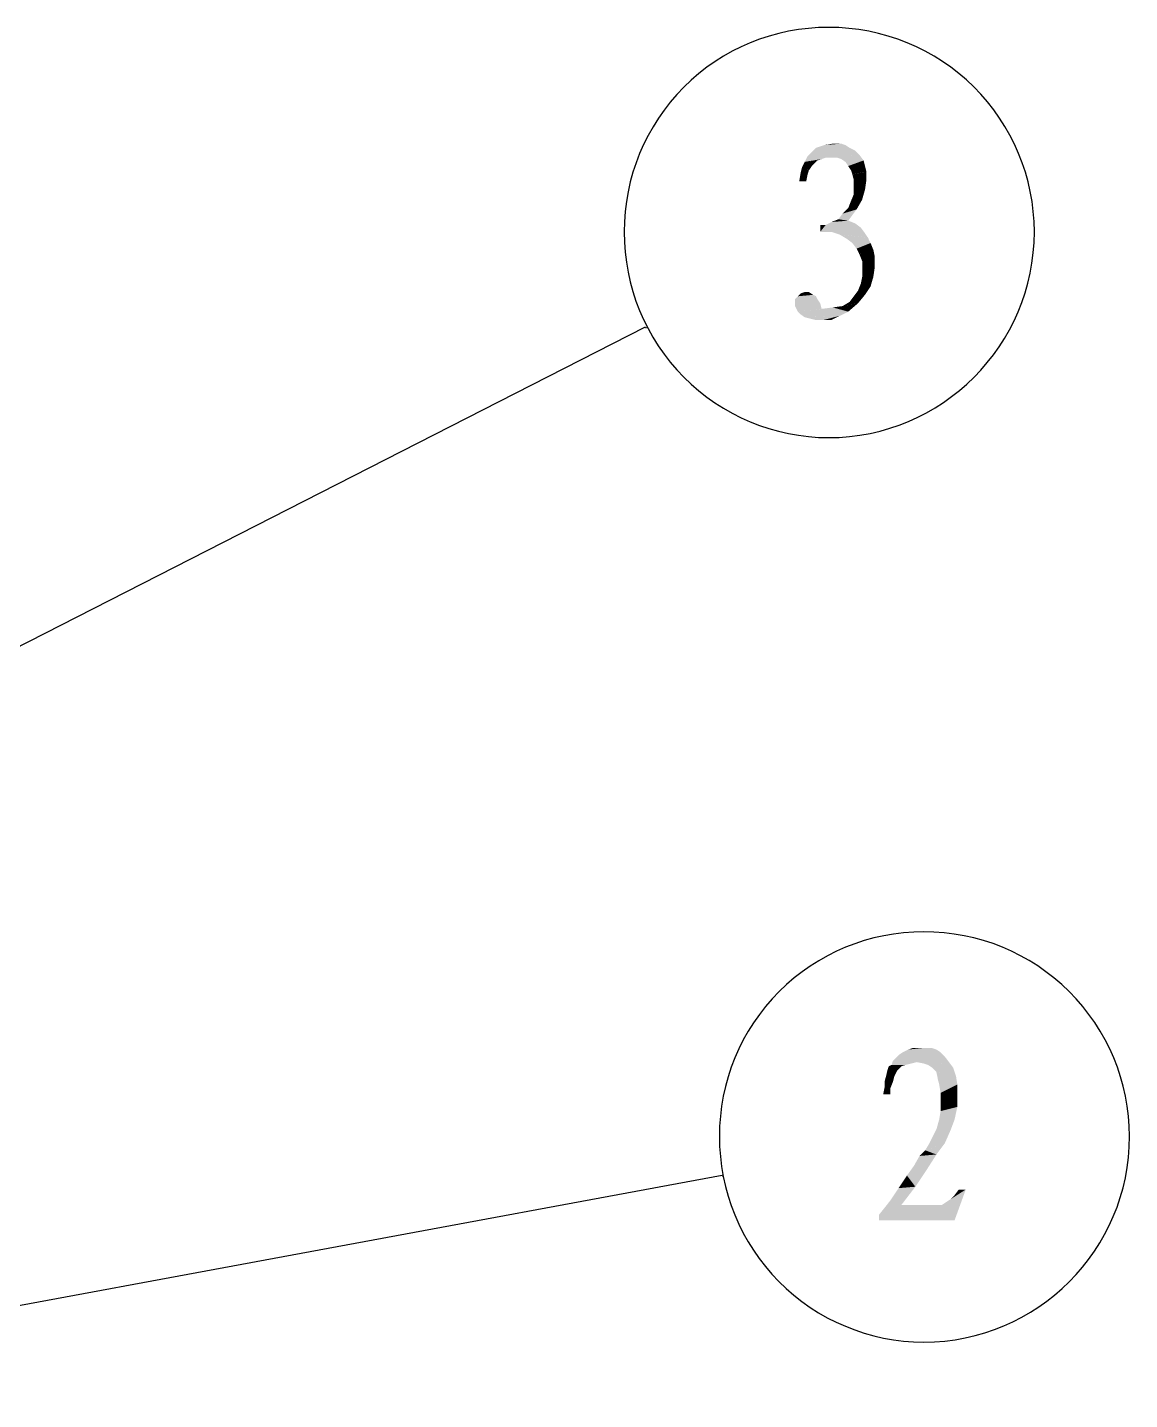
# Model space of a CAD drawing. Header units: millimetres. Extents: x 67 to 592, y -195 to 280.
# Drawn here: x 275.63 to 297.85, y -127.74 to -100.08 of the extents above; entities that cross this region are included whole.
import ezdxf

# ---------------------------------------------------------------- set-up
doc = ezdxf.new("R2010")
doc.units = ezdxf.units.MM
doc.layers.add('PDF_图层 1', color=7, linetype='Continuous', true_color=0x231f20)

msp = doc.modelspace()

# ---------------------------------------------------------------- linework, layer by layer
at = {"layer": 'PDF_图层 1', "color": 7, "lineweight": -3}
for points in [[(291.783, -108.348, 0.413204), (295.931, -104.2, 0.414629), (291.783, -100.08, 0.416139), (287.663, -104.2, 0.414696)], [(293.702, -126.579, 0.413246), (297.85, -122.43, 0.414653), (293.702, -118.31, 0.416139), (289.582, -122.43, 0.414714)]]:
    msp.add_lwpolyline(points, format="xyb", close=True, dxfattribs=at)
for points in [[(288.086, -106.119), (264.522, -118.141)], [(289.638, -123.22), (265.256, -127.736)]]:
    msp.add_lwpolyline(points, dxfattribs=at)
at = {"layer": 'PDF_图层 1', "color": 7, "transparency": 33554559}
for points in [[(292.404, -102.648), (291.359, -102.677), (291.444, -102.592)], [(292.206, -102.507), (292.319, -102.563), (291.444, -102.592)], [(292.206, -102.507), (291.444, -102.592), (291.529, -102.507)], [(291.444, -102.592), (292.318, -102.563), (292.404, -102.648)], [(291.529, -102.507), (291.613, -102.479), (292.121, -102.451)], [(291.529, -102.507), (292.121, -102.451), (292.205, -102.507)], [(292.121, -102.451), (291.613, -102.479), (291.698, -102.451)], [(291.698, -102.451), (292.037, -102.422), (292.121, -102.451)], [(292.037, -102.423), (291.698, -102.451), (291.867, -102.423)], [(291.5, -102.818), (291.246, -102.903), (291.303, -102.789)], [(291.5, -102.818), (291.444, -102.874), (291.246, -102.903)], [(291.246, -102.903), (291.444, -102.874), (291.388, -102.958)], [(291.726, -102.705), (291.303, -102.79), (291.359, -102.676)], [(291.726, -102.705), (291.641, -102.733), (291.303, -102.79)], [(291.642, -102.733), (291.556, -102.761), (291.303, -102.789)], [(291.303, -102.79), (291.557, -102.761), (291.5, -102.818)], [(291.726, -102.705), (291.359, -102.676), (292.403, -102.648)], [(291.839, -102.705), (291.726, -102.705), (292.404, -102.648)], [(291.952, -102.705), (291.839, -102.705), (292.404, -102.648)], [(292.037, -102.733), (291.951, -102.704), (292.403, -102.648)], [(292.037, -102.733), (292.403, -102.648), (292.488, -102.761)], [(292.488, -102.761), (292.121, -102.79), (292.037, -102.733)], [(292.178, -102.874), (292.121, -102.789), (292.488, -102.761)], [(292.516, -102.874), (292.234, -102.959), (292.177, -102.874)], [(292.178, -102.874), (292.488, -102.761), (292.516, -102.874)], [(292.234, -102.959), (292.516, -102.874), (292.545, -102.987)], [(291.359, -103.044), (291.19, -103.185), (291.218, -103.015)], [(291.19, -103.185), (291.359, -103.043), (291.331, -103.185)], [(291.388, -102.959), (291.218, -103.015), (291.246, -102.902)], [(291.218, -103.015), (291.387, -102.959), (291.359, -103.044)], [(292.545, -102.987), (292.262, -103.043), (292.234, -102.958)], [(292.291, -103.156), (292.262, -103.044), (292.545, -102.987)], [(292.291, -103.156), (292.545, -102.987), (292.545, -103.156)], [(292.545, -103.156), (292.291, -103.298), (292.291, -103.156)], [(292.291, -103.298), (292.545, -103.156), (292.516, -103.354)], [(292.516, -103.354), (292.291, -103.439), (292.291, -103.298)], [(292.291, -103.439), (292.516, -103.353), (292.459, -103.551)], [(292.178, -103.721), (292.234, -103.579), (292.46, -103.552)], [(292.178, -103.721), (292.46, -103.552), (292.347, -103.749)], [(292.46, -103.552), (292.234, -103.58), (292.291, -103.439)], [(292.178, -103.975), (291.839, -104.003), (291.98, -103.946)], [(291.839, -104.003), (292.178, -103.974), (292.319, -104.031)], [(291.98, -103.947), (292.065, -103.834), (292.347, -103.749)], [(291.98, -103.947), (292.347, -103.749), (292.178, -103.975)], [(292.347, -103.749), (292.064, -103.834), (292.178, -103.72)], [(291.726, -104.059), (292.432, -104.115), (291.613, -104.201)], [(291.726, -104.059), (291.613, -104.201), (291.613, -104.059)], [(291.839, -104.2), (291.613, -104.2), (292.432, -104.115)], [(292.319, -104.031), (291.726, -104.06), (291.839, -104.003)], [(291.726, -104.059), (292.319, -104.031), (292.432, -104.115)], [(291.839, -104.2), (292.432, -104.115), (292.516, -104.229)], [(292.516, -104.229), (292.008, -104.257), (291.839, -104.2)], [(292.008, -104.257), (292.516, -104.228), (292.572, -104.313)], [(292.573, -104.314), (292.15, -104.342), (292.008, -104.257)], [(292.262, -104.426), (292.149, -104.341), (292.573, -104.313)], [(292.262, -104.426), (292.573, -104.313), (292.629, -104.426)], [(292.629, -104.426), (292.347, -104.539), (292.262, -104.426)], [(292.347, -104.539), (292.629, -104.426), (292.686, -104.567)], [(292.686, -104.567), (292.403, -104.652), (292.347, -104.539)], [(292.404, -104.652), (292.686, -104.567), (292.714, -104.708)], [(292.714, -104.708), (292.46, -104.793), (292.404, -104.652)], [(292.46, -104.793), (292.714, -104.708), (292.714, -104.906)], [(292.714, -104.906), (292.46, -104.934), (292.46, -104.793)], [(292.46, -105.104), (292.46, -104.934), (292.714, -104.906)], [(292.46, -105.104), (292.714, -104.906), (292.685, -105.104)], [(292.629, -105.301), (292.375, -105.386), (292.432, -105.245)], [(292.375, -105.386), (292.629, -105.301), (292.516, -105.471)], [(292.432, -105.245), (292.686, -105.103), (292.629, -105.301)], [(292.686, -105.104), (292.432, -105.245), (292.46, -105.104)], [(291.529, -105.498), (291.105, -105.555), (291.162, -105.498)], [(291.105, -105.555), (291.528, -105.499), (291.557, -105.555)], [(291.557, -105.555), (291.613, -105.64), (291.105, -105.668)], [(291.557, -105.555), (291.105, -105.668), (291.105, -105.555)], [(291.105, -105.696), (291.105, -105.668), (291.613, -105.64)], [(291.134, -105.752), (291.105, -105.696), (291.613, -105.64)], [(291.134, -105.752), (291.613, -105.64), (291.642, -105.752)], [(291.472, -105.47), (291.162, -105.499), (291.218, -105.442)], [(291.162, -105.498), (291.472, -105.47), (291.528, -105.498)], [(291.388, -105.414), (291.218, -105.442), (291.302, -105.414)], [(291.218, -105.442), (291.387, -105.414), (291.472, -105.471)], [(292.375, -105.639), (292.065, -105.696), (292.206, -105.611)], [(292.065, -105.696), (292.375, -105.64), (292.178, -105.809)], [(292.206, -105.611), (292.291, -105.499), (292.516, -105.47)], [(292.206, -105.611), (292.516, -105.47), (292.375, -105.64)], [(292.516, -105.47), (292.291, -105.499), (292.375, -105.385)], [(291.642, -105.752), (291.161, -105.809), (291.134, -105.752)], [(292.178, -105.809), (291.162, -105.809), (291.641, -105.753)], [(292.178, -105.809), (291.218, -105.865), (291.162, -105.809)], [(291.218, -105.865), (292.178, -105.809), (292.008, -105.894)], [(292.008, -105.893), (291.303, -105.922), (291.218, -105.865)], [(291.416, -105.95), (291.303, -105.922), (292.008, -105.894)], [(291.529, -105.978), (291.416, -105.95), (292.008, -105.893)], [(291.67, -105.978), (291.529, -105.978), (292.008, -105.893)], [(292.178, -105.809), (291.641, -105.753), (291.867, -105.724)], [(291.67, -105.978), (292.008, -105.893), (291.839, -105.978)], [(292.178, -105.809), (291.867, -105.724), (292.065, -105.696)], [(293.561, -120.935), (293.08, -120.906), (294.124, -120.822)], [(293.081, -120.906), (293.109, -120.878), (294.125, -120.822)], [(294.125, -120.822), (293.109, -120.878), (293.194, -120.793)], [(294.04, -120.737), (293.194, -120.793), (293.278, -120.737)], [(293.194, -120.793), (294.04, -120.737), (294.124, -120.822)], [(293.956, -120.681), (293.278, -120.737), (293.391, -120.681)], [(293.278, -120.737), (293.955, -120.681), (294.04, -120.737)], [(293.673, -120.652), (293.871, -120.652), (293.391, -120.681)], [(293.673, -120.652), (293.391, -120.681), (293.476, -120.652)], [(293.391, -120.681), (293.871, -120.652), (293.955, -120.681)], [(293.561, -120.935), (294.124, -120.822), (294.21, -120.935)], [(293.165, -121.104), (292.94, -121.217), (292.968, -121.104)], [(292.94, -121.217), (293.165, -121.104), (293.109, -121.217)], [(293.25, -121.019), (292.967, -121.104), (292.996, -121.019)], [(292.968, -121.104), (293.25, -121.019), (293.165, -121.104)], [(293.335, -120.991), (292.996, -121.02), (293.052, -120.991)], [(292.996, -121.019), (293.335, -120.991), (293.25, -121.019)], [(293.561, -120.935), (293.053, -120.991), (293.08, -120.906)], [(293.561, -120.935), (293.448, -120.963), (293.053, -120.991)], [(293.053, -120.991), (293.448, -120.963), (293.335, -120.991)], [(294.21, -120.935), (293.702, -120.963), (293.561, -120.935)], [(293.786, -120.991), (293.701, -120.963), (294.209, -120.935)], [(293.871, -121.047), (293.786, -120.991), (294.21, -120.935)], [(293.871, -121.047), (294.21, -120.935), (294.294, -121.047)], [(294.294, -121.047), (293.955, -121.132), (293.871, -121.047)], [(293.956, -121.132), (294.294, -121.047), (294.351, -121.217)], [(293.109, -121.217), (292.911, -121.33), (292.94, -121.217)], [(292.911, -121.33), (293.109, -121.217), (293.08, -121.33)], [(293.081, -121.33), (292.911, -121.443), (292.911, -121.33)], [(292.911, -121.443), (293.08, -121.33), (293.024, -121.471)], [(294.351, -121.217), (293.984, -121.273), (293.955, -121.132)], [(294.012, -121.386), (293.983, -121.273), (294.351, -121.217)], [(294.012, -121.386), (294.351, -121.217), (294.378, -121.386)], [(294.379, -121.386), (294.04, -121.555), (294.012, -121.386)], [(294.04, -121.555), (294.379, -121.386), (294.379, -121.612)], [(293.024, -121.471), (292.883, -121.584), (292.911, -121.443)], [(292.883, -121.584), (293.024, -121.471), (293.024, -121.584)], [(294.379, -121.612), (294.04, -121.725), (294.04, -121.555)], [(294.04, -121.725), (294.379, -121.612), (294.379, -121.838)], [(294.012, -122.092), (294.04, -121.922), (294.378, -121.838)], [(294.012, -122.092), (294.378, -121.838), (294.322, -122.092)], [(294.379, -121.838), (294.04, -121.922), (294.04, -121.725)], [(294.322, -122.092), (293.956, -122.289), (294.012, -122.092)], [(293.956, -122.289), (294.322, -122.092), (294.238, -122.318)], [(293.815, -122.571), (293.871, -122.458), (294.237, -122.317)], [(293.815, -122.571), (294.237, -122.317), (294.125, -122.571)], [(294.238, -122.317), (293.871, -122.458), (293.955, -122.289)], [(293.956, -122.797), (293.616, -122.826), (293.73, -122.712)], [(294.125, -122.571), (293.729, -122.712), (293.815, -122.571)], [(293.73, -122.712), (294.125, -122.571), (293.955, -122.797)], [(293.758, -123.108), (293.363, -123.22), (293.504, -123.023)], [(293.504, -123.023), (293.616, -122.825), (293.956, -122.798)], [(293.504, -123.023), (293.956, -122.798), (293.758, -123.108)], [(293.532, -123.446), (293.193, -123.475), (293.363, -123.221)], [(293.363, -123.22), (293.758, -123.107), (293.532, -123.446)], [(293.024, -123.728), (293.193, -123.474), (293.532, -123.446)], [(293.024, -123.728), (293.532, -123.446), (293.25, -123.813)], [(294.153, -123.757), (294.238, -123.7), (294.548, -123.503)], [(294.153, -123.757), (294.548, -123.503), (294.322, -124.123)], [(294.238, -123.7), (294.322, -123.615), (294.548, -123.503)], [(294.548, -123.503), (294.322, -123.615), (294.407, -123.503)], [(293.25, -123.813), (292.799, -124.011), (293.024, -123.728)], [(293.25, -123.813), (294.068, -123.813), (292.799, -124.011)], [(292.799, -124.123), (292.799, -124.011), (294.068, -123.813)], [(294.322, -124.123), (292.799, -124.123), (294.068, -123.813)], [(294.322, -124.123), (294.068, -123.813), (294.153, -123.757)]]:
    msp.add_solid(points, dxfattribs=at)
at = {"layer": 'PDF_图层 1', "color": 7, "lineweight": -3, "transparency": 33554559}
for points in [[(288.086, -106.119), (288.086, -106.148), (288.114, -106.119), (288.114, -106.148)], [(289.638, -123.22), (289.638, -123.249), (289.667, -123.22), (289.667, -123.249)]]:
    msp.add_solid(points, dxfattribs=at)

doc.saveas('drawing.dxf')
